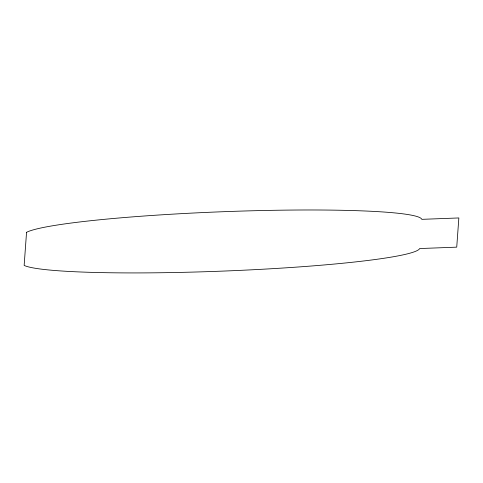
<?xml version="1.0" encoding="UTF-8"?>
<svg xmlns="http://www.w3.org/2000/svg" width="483" height="483" viewBox="0 0 483 483"><rect width="100%" height="100%" fill="white"/><g stroke="black" fill="none" stroke-linecap="round" stroke-linejoin="round"><path stroke-width="0.72" d="M26.547 232.317L24.15 265.415A199.117 15.625 -2.2 0 0 232.118 270.721A199.117 15.625 -2.2 0 0 419.667 248.552L456.731 247.151L458.85 217.948L421.786 219.342A199.117 15.625 -2.2 0 0 236.429 211.246A199.117 15.625 -2.2 0 0 26.547 232.317"/></g></svg>
